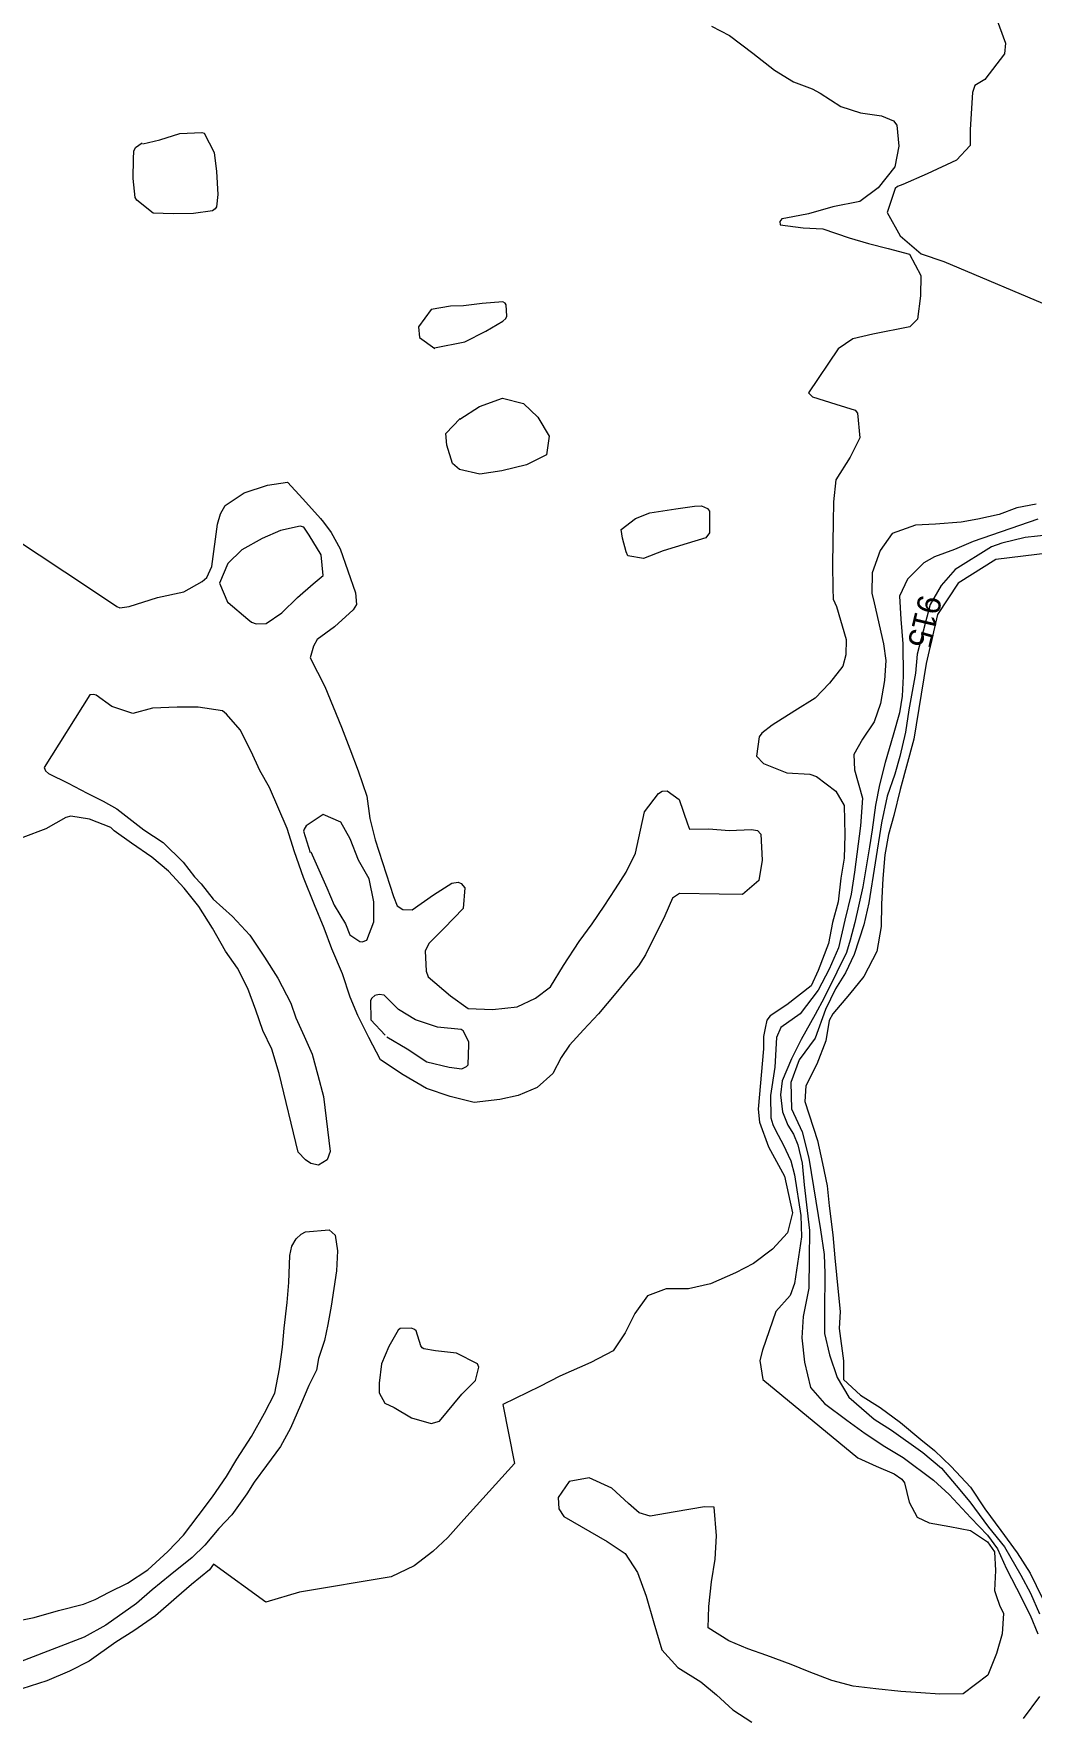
# Model space of a CAD drawing. Header units: metres. Extents: x 78 to 178, y -74 to 157.
# Drawn here: x 147.425 to 148.851, y -11.665 to -9.265 of the extents above; entities that cross this region are included whole.
import ezdxf

# ---------------------------------------------------------------- set-up
doc = ezdxf.new("R2010")
doc.units = ezdxf.units.M
doc.layers.add('01_Fina', color=252, linetype='Continuous', lineweight=15)

msp = doc.modelspace()

# ---------------------------------------------------------------- linework, layer by layer
at = {"layer": '01_Fina', "color": 252, "linetype": 'Continuous', "lineweight": 9, "true_color": 0x939598}
for points in [[(148.80068, -9.24095), (148.81446, -9.27854), (148.81272, -9.29366), (148.78462, -9.33019), (148.77057, -9.33888), (148.76736, -9.34892), (148.76375, -9.40163), (148.76375, -9.42478), (148.74422, -9.44565), (148.70247, -9.46505), (148.66742, -9.48043), (148.6598, -9.48351), (148.65658, -9.48605), (148.64508, -9.52044), (148.66394, -9.55402), (148.69364, -9.57944), (148.72616, -9.59027), (148.88858, -9.65891)], [(148.39395, -9.25419), (148.41978, -9.26744), (148.45296, -9.29259), (148.48413, -9.31681), (148.51142, -9.33393), (148.53791, -9.34383), (148.54928, -9.34999), (148.57885, -9.36912), (148.60722, -9.37795), (148.63732, -9.38223), (148.65431, -9.38932), (148.65899, -9.39574), (148.6618, -9.42558), (148.65605, -9.45528), (148.6325, -9.48538), (148.60588, -9.50478), (148.56748, -9.51214), (148.53283, -9.52218), (148.50045, -9.52846), (148.4947, -9.52967), (148.49176, -9.53341), (148.49229, -9.5381), (148.52493, -9.54238), (148.55343, -9.54372), (148.59063, -9.55656), (148.61845, -9.56472), (148.64655, -9.57208), (148.67719, -9.57984), (148.69324, -9.61048), (148.69298, -9.63964), (148.68843, -9.67282), (148.67772, -9.68379), (148.62447, -9.69423), (148.59611, -9.70078), (148.57537, -9.71537), (148.53296, -9.77825), (148.53831, -9.78373), (148.57203, -9.79457), (148.59959, -9.80313), (148.60267, -9.80701), (148.60601, -9.8426), (148.5921, -9.8703), (148.57163, -9.90267), (148.56842, -9.93398), (148.56802, -9.96341), (148.56761, -9.99138), (148.56721, -10.02335), (148.56775, -10.0576), (148.56815, -10.07285), (148.57256, -10.08356), (148.58648, -10.13052), (148.58621, -10.15259), (148.58166, -10.16878), (148.56253, -10.19313), (148.54233, -10.2144), (148.51316, -10.23273), (148.48065, -10.2532), (148.4662, -10.26444), (148.46232, -10.26979), (148.45858, -10.29762), (148.46821, -10.30792), (148.50192, -10.32104), (148.53457, -10.32304), (148.54407, -10.32665), (148.57163, -10.34726), (148.58354, -10.36813), (148.58474, -10.41001), (148.58354, -10.44319), (148.57899, -10.47195), (148.57497, -10.5058), (148.56708, -10.53497), (148.56133, -10.5652), (148.54648, -10.60373), (148.53671, -10.62568), (148.50179, -10.65283), (148.47784, -10.66835), (148.47302, -10.67464), (148.47062, -10.68601), (148.46848, -10.69792), (148.46834, -10.71545), (148.46058, -10.80188), (148.46286, -10.82061), (148.4757, -10.85593), (148.49844, -10.89754), (148.50982, -10.95025), (148.50286, -10.97861), (148.48119, -11.00216), (148.45429, -11.0225), (148.42847, -11.03574), (148.39275, -11.0514), (148.36104, -11.05862), (148.32933, -11.05875), (148.30258, -11.06865), (148.28451, -11.09407), (148.27047, -11.1215), (148.25374, -11.14719), (148.2215, -11.16418), (148.17735, -11.18331), (148.14872, -11.1983), (148.09574, -11.22398), (148.11273, -11.30827), (148.04021, -11.38855), (148.01734, -11.41423), (147.9958, -11.4339), (147.9693, -11.45477), (147.93639, -11.47016), (147.80514, -11.49237), (147.75685, -11.50642), (147.68233, -11.4521), (147.6763, -11.46012), (147.65102, -11.4814), (147.62934, -11.49986), (147.59951, -11.52582), (147.56847, -11.54722), (147.54265, -11.56368), (147.50452, -11.59084), (147.47642, -11.60502), (147.44391, -11.61893), (147.40806, -11.63017)], [(147.58105, -9.4225), (147.60553, -9.41675), (147.63429, -9.40738), (147.6656, -9.40618), (147.66881, -9.40712), (147.68299, -9.43454), (147.68647, -9.46184), (147.68821, -9.49488), (147.68674, -9.51254), (147.68487, -9.51508), (147.68099, -9.51789), (147.65369, -9.52164), (147.6248, -9.52258), (147.59603, -9.52124), (147.57275, -9.50291), (147.57034, -9.49903), (147.56753, -9.47174), (147.5678, -9.44391), (147.56834, -9.4328), (147.57088, -9.42772), (147.58051, -9.4209)], [(147.99794, -9.71376), (148.04142, -9.70533), (148.07139, -9.69022), (148.096, -9.67563), (148.09988, -9.67189), (148.10149, -9.66881), (148.10082, -9.65222), (148.09895, -9.65008), (148.096, -9.64807), (148.0663, -9.65061), (148.03968, -9.65369), (148.02081, -9.65436), (147.99352, -9.65918), (147.97546, -9.68393), (147.97653, -9.69918), (147.9986, -9.71497)], [(148.03446, -9.81571), (148.06242, -9.79792), (148.0952, -9.78601), (148.12557, -9.79364), (148.14591, -9.8129), (148.1621, -9.84006), (148.15822, -9.86695), (148.12945, -9.88113), (148.09453, -9.88956), (148.06282, -9.89451), (148.03406, -9.88782), (148.02376, -9.87913), (148.01573, -9.85304), (148.01439, -9.83631), (148.035, -9.81491)], [(147.32537, -9.93853), (147.50519, -10.05734), (147.54412, -10.08369), (147.54827, -10.08543), (147.56165, -10.08369), (147.60232, -10.07085), (147.64005, -10.06242), (147.66627, -10.04757), (147.67269, -10.04195), (147.67965, -10.02656), (147.68781, -9.96609), (147.69249, -9.95097), (147.69905, -9.93906), (147.72594, -9.921), (147.75966, -9.91003), (147.78815, -9.90588), (147.80983, -9.9297), (147.83511, -9.95753), (147.83939, -9.96301), (147.85023, -9.97773), (147.86348, -10.00088), (147.88515, -10.06389), (147.88676, -10.08048), (147.88194, -10.08811), (147.85532, -10.11246), (147.8303, -10.13079), (147.82521, -10.14002), (147.8204, -10.15674), (147.84154, -10.19781), (147.85344, -10.22685), (147.86522, -10.25588), (147.87712, -10.28705), (147.88903, -10.31849), (147.90161, -10.35448), (147.90562, -10.38659), (147.91325, -10.41696), (147.93974, -10.49817), (147.94482, -10.51142), (147.95298, -10.51637), (147.96609, -10.51704), (147.99673, -10.4955), (148.02295, -10.47904), (148.03192, -10.47757), (148.03633, -10.47958), (148.04155, -10.4856), (148.03901, -10.51503), (148.01198, -10.54326), (147.99058, -10.56453), (147.98496, -10.5755), (147.98616, -10.60467), (147.98897, -10.6127), (148.02122, -10.63999), (148.04637, -10.65805), (148.08115, -10.65952), (148.11647, -10.65551), (148.14256, -10.64347), (148.16397, -10.62728), (148.1827, -10.59638), (148.20478, -10.56226), (148.22351, -10.53711), (148.2409, -10.51169), (148.25709, -10.48707), (148.27234, -10.46299), (148.28558, -10.43583), (148.29241, -10.40332), (148.29816, -10.37709), (148.31836, -10.351), (148.32345, -10.34766), (148.33081, -10.34699), (148.34793, -10.35917), (148.35957, -10.39422), (148.36265, -10.40198), (148.39007, -10.40104), (148.41911, -10.40358), (148.45122, -10.40211), (148.46005, -10.40358), (148.46446, -10.40867), (148.46647, -10.44613), (148.46165, -10.47489), (148.43851, -10.4951), (148.40493, -10.4947), (148.34833, -10.49376), (148.33843, -10.50031), (148.32733, -10.52573), (148.29977, -10.58126), (148.28987, -10.59718), (148.27916, -10.60962), (148.25735, -10.63611), (148.23234, -10.66554), (148.21106, -10.68869), (148.19113, -10.71063), (148.17936, -10.72802), (148.16745, -10.7509), (148.1447, -10.77097), (148.11795, -10.78261), (148.09132, -10.78823), (148.0548, -10.79224), (148.02068, -10.78395), (147.98683, -10.77231), (147.95352, -10.75264), (147.92114, -10.73124), (147.90442, -10.69939), (147.88836, -10.66809), (147.87766, -10.642), (147.86642, -10.60855), (147.8513, -10.57256), (147.8406, -10.54326), (147.82642, -10.50981), (147.81103, -10.47061), (147.79819, -10.43409), (147.78762, -10.40091), (147.76233, -10.34231), (147.74869, -10.31769), (147.73611, -10.29067), (147.72032, -10.25963), (147.70092, -10.23728), (147.6953, -10.23273), (147.66012, -10.22725), (147.63041, -10.22752), (147.59523, -10.22885), (147.56686, -10.23648), (147.53716, -10.22658), (147.51455, -10.21012), (147.51107, -10.20919), (147.50545, -10.20999), (147.44043, -10.31341), (147.44231, -10.31823), (147.44632, -10.32211), (147.47468, -10.33602), (147.50171, -10.35034), (147.52445, -10.36157), (147.54412, -10.37281), (147.58279, -10.40278), (147.61048, -10.42058), (147.63871, -10.44881), (147.65517, -10.46994), (147.6644, -10.47984), (147.68166, -10.50192), (147.70922, -10.52667), (147.73397, -10.5533), (147.75537, -10.5846), (147.77411, -10.6147), (147.7927, -10.65056), (147.80006, -10.67143), (147.81183, -10.69779), (147.82307, -10.72307), (147.8315, -10.75331), (147.83966, -10.78382), (147.84916, -10.86262), (147.84461, -10.87453), (147.83244, -10.88215), (147.82147, -10.87974), (147.81397, -10.87426), (147.80314, -10.86315), (147.77598, -10.75104), (147.76581, -10.71625), (147.75283, -10.68949), (147.7428, -10.66019), (147.73143, -10.62929), (147.71658, -10.60026), (147.69918, -10.57631), (147.68059, -10.54339), (147.66132, -10.51209), (147.64032, -10.48627), (147.61784, -10.46178), (147.59402, -10.44158), (147.56486, -10.42178), (147.54037, -10.40412), (147.53569, -10.39957), (147.50505, -10.38753), (147.47843, -10.38298), (147.4712, -10.38485), (147.44271, -10.40131), (147.40966, -10.41348)], [(148.85834, -9.93733), (148.83065, -9.94268), (148.80549, -9.95191), (148.77499, -9.95887), (148.75077, -9.96288), (148.71438, -9.96596), (148.68588, -9.96716), (148.65217, -9.97907), (148.63504, -10.00328), (148.62381, -10.03553), (148.62314, -10.06429), (148.62662, -10.07847), (148.64013, -10.13667), (148.64307, -10.16089), (148.6416, -10.18925), (148.63571, -10.22203), (148.62662, -10.24825), (148.60976, -10.27327), (148.59758, -10.29495), (148.59839, -10.31689), (148.60989, -10.35756), (148.60722, -10.39689), (148.59865, -10.46299), (148.59384, -10.4947), (148.58461, -10.53189), (148.57551, -10.57136), (148.5624, -10.60159), (148.54674, -10.63196), (148.52092, -10.66581), (148.49323, -10.68508), (148.48721, -10.69926), (148.4844, -10.74194), (148.47838, -10.78248), (148.47904, -10.81419), (148.48172, -10.82395), (148.486, -10.83278), (148.49671, -10.85258), (148.50741, -10.87573), (148.51263, -10.89553), (148.52172, -10.95373), (148.52253, -10.98437), (148.51289, -11.05113), (148.50634, -11.06799), (148.48614, -11.09126), (148.467, -11.14652), (148.46299, -11.16097), (148.46754, -11.18813), (148.60347, -11.30038), (148.62969, -11.31202), (148.65525, -11.32312), (148.66622, -11.33088), (148.66996, -11.3357), (148.67679, -11.36366), (148.68829, -11.38507), (148.70502, -11.39296), (148.73472, -11.39831), (148.76415, -11.40407), (148.78864, -11.42025), (148.7984, -11.4347), (148.79987, -11.46133), (148.79854, -11.48983), (148.80081, -11.49718), (148.80589, -11.51083), (148.81138, -11.52287), (148.80977, -11.5515), (148.80148, -11.57987), (148.78904, -11.61077), (148.75385, -11.63726), (148.72027, -11.63806), (148.69324, -11.63619), (148.66448, -11.63419), (148.62902, -11.63057), (148.59651, -11.62629), (148.56614, -11.6184), (148.53363, -11.60582), (148.50781, -11.59579), (148.47316, -11.58254), (148.446, -11.57304), (148.41884, -11.56167), (148.38927, -11.54294), (148.39007, -11.51284), (148.39422, -11.47765), (148.39917, -11.44501), (148.40118, -11.41156), (148.39783, -11.37062), (148.38392, -11.37008), (148.34218, -11.37731), (148.30646, -11.38373), (148.29067, -11.37878), (148.27555, -11.36553), (148.25147, -11.34333), (148.21936, -11.32901), (148.19073, -11.33396), (148.17494, -11.3567), (148.17574, -11.37316), (148.18324, -11.384), (148.24478, -11.41959), (148.27087, -11.43671), (148.28853, -11.46427), (148.30084, -11.49799), (148.31181, -11.53585), (148.32305, -11.57465), (148.34579, -11.59967), (148.37884, -11.6204), (148.40145, -11.639), (148.42459, -11.66027), (148.45189, -11.67807)], [(148.86048, -9.95873), (148.76803, -9.99044), (148.74154, -10.00221), (148.71291, -10.01278), (148.69779, -10.02121), (148.67438, -10.04436), (148.66274, -10.06898), (148.66488, -10.10162), (148.66756, -10.13707), (148.66809, -10.1831), (148.66662, -10.21146), (148.66301, -10.23554), (148.65377, -10.26725), (148.6424, -10.30645), (148.63424, -10.33816), (148.62849, -10.36759), (148.62354, -10.40265), (148.61979, -10.42686), (148.61043, -10.48399), (148.59879, -10.53537), (148.5925, -10.56025), (148.58688, -10.57778), (148.57337, -10.60601), (148.55517, -10.6428), (148.54219, -10.66662), (148.52239, -10.70247), (148.50848, -10.7299), (148.4951, -10.76147), (148.49269, -10.78154), (148.49563, -10.80562), (148.50339, -10.82489), (148.51115, -10.83747), (148.51758, -10.85285), (148.52386, -10.87921), (148.52667, -10.90998), (148.53417, -10.97527), (148.53363, -11.01554), (148.5331, -11.05795), (148.5252, -11.09809), (148.52333, -11.12886), (148.52694, -11.16338), (148.53564, -11.1999), (148.55571, -11.22265), (148.58741, -11.24619), (148.61377, -11.26559), (148.642, -11.28406), (148.66809, -11.29984), (148.71144, -11.33209), (148.73365, -11.35282), (148.76495, -11.386), (148.78877, -11.41049), (148.80282, -11.43029), (148.81553, -11.45892), (148.82998, -11.48648), (148.84978, -11.52515), (148.86075, -11.55177)], [(147.7032, -10.07781), (147.73156, -10.10175), (147.73651, -10.1059), (147.7432, -10.10844), (147.75738, -10.10777), (147.77972, -10.09279), (147.8022, -10.07045), (147.82495, -10.05118), (147.83886, -10.03941), (147.83605, -10.00957), (147.81892, -9.98174), (147.81116, -9.96997), (147.80608, -9.96863), (147.77812, -9.97492), (147.75163, -9.98629), (147.7226, -10.00235), (147.7028, -10.02201), (147.69102, -10.05011), (147.70293, -10.07821)], [(148.87774, -9.98094), (148.84255, -9.98482), (148.80911, -9.99312), (148.79452, -9.99807), (148.74234, -10.03071), (148.72228, -10.05346), (148.70662, -10.08061), (148.69966, -10.10791), (148.68816, -10.15152), (148.68562, -10.17895), (148.67612, -10.2314), (148.67144, -10.2631), (148.66327, -10.29802), (148.65632, -10.32304), (148.64508, -10.35475), (148.63692, -10.39288), (148.61886, -10.50714), (148.61203, -10.53831), (148.59785, -10.58086), (148.58541, -10.60694), (148.57123, -10.62996), (148.55691, -10.65926), (148.54246, -10.7006), (148.51945, -10.73164), (148.50741, -10.76388), (148.50848, -10.80161), (148.52386, -10.83412), (148.53323, -10.87185), (148.54995, -10.97447), (148.55517, -11.00939), (148.55611, -11.03668), (148.55544, -11.09113), (148.55544, -11.12257), (148.56266, -11.15281), (148.5739, -11.18559), (148.59036, -11.21368), (148.62675, -11.24486), (148.65123, -11.26064), (148.69619, -11.29235), (148.72281, -11.31483), (148.74368, -11.33958), (148.76335, -11.36286), (148.79011, -11.39912), (148.81272, -11.42721), (148.83626, -11.46802), (148.85018, -11.49344), (148.86275, -11.52301)], [(148.89821, -10.00422), (148.80054, -10.01613), (148.74649, -10.05038), (148.71733, -10.09493), (148.70114, -10.1649), (148.68334, -10.273), (148.66381, -10.34512), (148.65458, -10.38218), (148.64722, -10.40947), (148.64173, -10.43837), (148.63879, -10.47235), (148.63705, -10.50874), (148.63665, -10.54085), (148.6305, -10.57657), (148.61163, -10.61243), (148.59143, -10.63745), (148.56761, -10.66568), (148.56213, -10.67518), (148.55758, -10.70421), (148.54447, -10.73739), (148.52881, -10.76856), (148.52761, -10.79077), (148.54554, -10.84683), (148.55276, -10.87974), (148.55959, -10.91145), (148.56213, -10.94008), (148.56748, -10.98169), (148.57029, -11.0146), (148.57524, -11.06277), (148.57805, -11.09126), (148.57671, -11.11535), (148.58273, -11.1615), (148.583, -11.18813), (148.60722, -11.21074), (148.63518, -11.22813), (148.66408, -11.24967), (148.69338, -11.27416), (148.71291, -11.28968), (148.73646, -11.31282), (148.76442, -11.34226), (148.78489, -11.37316), (148.8075, -11.40407), (148.83118, -11.43618), (148.84951, -11.46481), (148.8665, -11.50013)], [(147.82147, -10.43409), (147.84448, -10.4856), (147.85491, -10.51048), (147.8707, -10.53697), (147.87726, -10.55263), (147.89131, -10.56226), (147.89452, -10.56293), (147.90147, -10.56025), (147.91137, -10.5343), (147.91137, -10.50553), (147.90482, -10.47249), (147.8897, -10.446), (147.87766, -10.41536), (147.86441, -10.39181), (147.83913, -10.38097), (147.81491, -10.39716), (147.8117, -10.40158), (147.81103, -10.40465), (147.8204, -10.43489)], [(147.92984, -10.69846), (147.95914, -10.71585), (147.98737, -10.73405), (148.01894, -10.74167), (148.0374, -10.74448), (148.04409, -10.74114), (148.04623, -10.73833), (148.04704, -10.7097), (148.04704, -10.70568), (148.03901, -10.69003), (148.0362, -10.68802), (148.00262, -10.68481), (147.97078, -10.67424), (147.94683, -10.65966), (147.92622, -10.63879), (147.91927, -10.63812), (147.91285, -10.63932), (147.90843, -10.64334), (147.90669, -10.64681), (147.90736, -10.67438), (147.9277, -10.69618)], [(147.81371, -10.97714), (147.84769, -10.97433), (147.85639, -10.98209), (147.85946, -11.0043), (147.85826, -11.0328), (147.8505, -11.08364), (147.84568, -11.10959), (147.84073, -11.13247), (147.8323, -11.15829), (147.82949, -11.17515), (147.81852, -11.19696), (147.80675, -11.22505), (147.79243, -11.25757), (147.77812, -11.28379), (147.75818, -11.31135), (147.74039, -11.33516), (147.72995, -11.35162), (147.70855, -11.38159), (147.68982, -11.40139), (147.66975, -11.4252), (147.65195, -11.4426), (147.62051, -11.46775), (147.59456, -11.48862), (147.57222, -11.50856), (147.5282, -11.53946), (147.49716, -11.55672), (147.32631, -11.62241)], [(147.38986, -11.53572), (147.42612, -11.52862), (147.46077, -11.51832), (147.49636, -11.50923), (147.51321, -11.50267), (147.53302, -11.49197), (147.55951, -11.47912), (147.58854, -11.46039), (147.61677, -11.43404), (147.63924, -11.41089), (147.66025, -11.38333), (147.68085, -11.35604), (147.70092, -11.32674), (147.71551, -11.30225), (147.73651, -11.26987), (147.75537, -11.23616), (147.76996, -11.20793), (147.77638, -11.17314), (147.78066, -11.14184), (147.78347, -11.11481), (147.78775, -11.07815), (147.79003, -11.04966), (147.7915, -11.01099), (147.79444, -10.99775), (147.80033, -10.98744), (147.80742, -10.98049), (147.81371, -10.97701)], [(148.86316, -11.64114), (148.83961, -11.67285)]]:
    msp.add_lwpolyline(points, dxfattribs=at)
for points in [[(148.28545, -9.95793), (148.30605, -9.94963), (148.34311, -9.94388), (148.3696, -9.94), (148.37977, -9.93947), (148.38834, -9.94335), (148.39141, -9.94723), (148.39101, -9.97827), (148.38619, -9.98522), (148.35917, -9.99338), (148.32479, -10.00409), (148.29709, -10.01479), (148.27461, -10.01104), (148.27207, -10.00556), (148.26672, -9.98603), (148.26511, -9.97345)], [(147.99339, -11.25101), (148.00516, -11.24793), (148.0374, -11.2094), (148.05694, -11.18973), (148.06162, -11.17074), (148.05948, -11.16565), (148.02964, -11.15067), (147.99954, -11.14746), (147.98309, -11.14465), (147.98054, -11.14304), (147.97867, -11.14023), (147.97198, -11.11856), (147.96944, -11.11669), (147.96542, -11.11495), (147.94924, -11.11548), (147.94629, -11.11762), (147.93305, -11.14117), (147.92261, -11.16605), (147.91913, -11.19361), (147.919, -11.20726), (147.92703, -11.22198), (147.94054, -11.22813), (147.96529, -11.24298)]]:
    msp.add_lwpolyline(points, close=True, dxfattribs=at)

# ---------------------------------------------------------------- texts
msp.add_text('915', height=0.033448, rotation=256.70731, dxfattribs=at).set_placement((148.69137, -10.06496))

doc.saveas('drawing.dxf')
